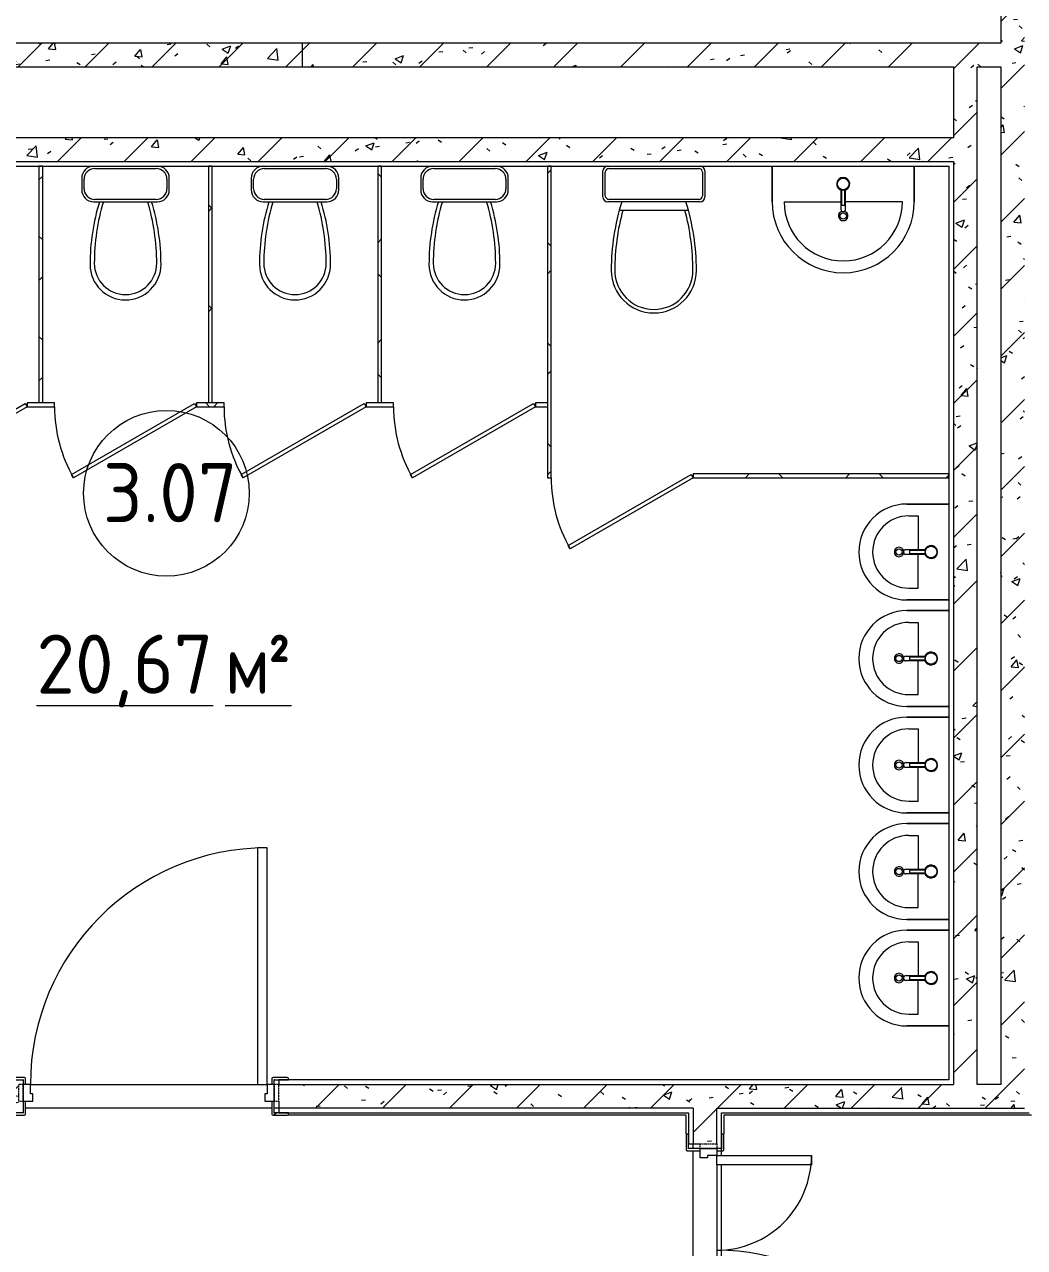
# Model space of a CAD drawing. Header units: millimetres. Extents: x -584918 to 2941280, y 3000189 to 4229862.
# Drawn here: x -446908 to -442683, y 4040997 to 4046165 of the extents above; entities that cross this region are included whole.
import ezdxf

# ---------------------------------------------------------------- set-up
doc = ezdxf.new("R2010")
doc.units = ezdxf.units.MM
doc.linetypes.add('ASVP_Невидимые', pattern=[5, 3, -2])
for name, color, linetype, lineweight in [('Двери', 7, 'Continuous', 0), ('Марки помещений', 7, 'Continuous', 0), ('Обобщенные модели', 7, 'Continuous', 0), ('Перекрытие', 7, 'Continuous', 0), ('Сантехника', 7, 'Continuous', 0), ('Стены внутренние', 7, 'Continuous', 0), ('Стены наружные', 7, 'Continuous', 0), ('Стены несущие', 7, 'Continuous', 0), ('Стены отделка', 7, 'Continuous', 0), ('Стены перегородки', 7, 'Continuous', 0), ('экспертиза условные обозначения', 1, 'Continuous', 0)]:
    doc.layers.add(name, color=color, linetype=linetype, lineweight=lineweight)
doc.styles.add('GOST Common_2', font='', dxfattribs={"height": 500})
doc.styles.add('GOST Common_3', font='', dxfattribs={"width": 0.9, "height": 500})
doc.styles.get('GOST Common_2').set_extended_font_data('GOST Common')
doc.styles.get('GOST Common_3').set_extended_font_data('GOST Common')
pattern_1 = [(45, (-440814.02, 4025236.82), (-141.4214, 141.4214), [])]
pattern_2 = [(50, (-440814.02, 4025236.82), (364.368, -31.8783), [38.1, -419.1]), (355, (-440814.02, 4025236.8), (-70.486, 382.113), [30.48, -335.28]), (100.451, (-440783.66, 4025234.16), (293.885, 350.2334), [32.38, -356.18]), (46.184, (-440814, 4025338.4), (542.1585, -84.086), [57.15, -628.65]), (96.636, (-440768.84, 4025331.4), (474.805, 494.855), [48.57, -534.27]), (351.184, (-440814, 4025338.4), (474.81, 494.85), [45.72, -502.92]), (21, (-440763.22, 4025313.02), (303.2285, -204.5305), [38.1, -419.1]), (326, (-440763.22, 4025313), (123.604, 368.376), [30.48, -335.28]), (71.451, (-440737.95, 4025295.97), (426.834, 163.843), [32.38, -356.18]), (37.5, (-440814.02, 4025236.82), (6.17665, 169.11015), [16.764, -314.452, 16.764, -323.596, -336.55]), (37.5, (-440814.02, 4025236.82), (6.17665, 169.11015), [-671.576, 16.764, -319.786]), (7.5, (-440814.02, 4025236.82), (133.6389, 200.3615), [16.764, -177.292, 16.764, -306.832, -128.27]), (7.5, (-440814.02, 4025236.82), (133.6389, 200.3615), [-517.652, 16.764, -111.506]), (327.5, (-440927.3, 4025236.82), (271.1818, -11.4584), [16.764, -110.236, 16.764, -379.476, -525.78]), (327.5, (-440927.3, 4025236.82), (271.1818, -11.4584), [-523.24, 16.764, -509.016]), (317.5, (-440978.1, 4025236.82), (296.2585, 50.8528), [16.764, -148.336, 16.764, -246.38, -373.38]), (317.5, (-440978.1, 4025236.82), (296.2585, 50.8528), [-428.244, 16.764, -356.616])]
pattern_3 = [(45, (-440814.02, 4025236.82), (-212.132, 212.132), []), (135, (-440814.02, 4025236.82), (-212.132, -212.132), [])]
pattern_4 = [(90, (-441193.04, 3779846), (-431.0523, 431.0523), [114.3, -747.8046]), (45, (-441193.04, 3779846), (-431.0523, 431.0523), [114.3, -495.3]), (135, (-441193.04, 3779846), (-431.0523, -431.0523), [114.3, -495.3])]

# ---------------------------------------------------------------- blocks, each defined once
blk = doc.blocks.new('ASVP_ДверьДеревянная_2 полотна - Межкомнатная 1300х2000h_полотна_ Г Л _1220 в свету_-7531502-АР Этаж 03')
at = {"layer": 'Двери', "lineweight": 18}
for p, q in [((650, 950), (610, 950)), ((610, 950), (610, 50)), ((650, 50), (650, 950)), ((-650, 450), (-610, 450)), ((-650, 50), (-650, 450)), ((-610, 450), (-610, 50)), ((-680, 50), (-650, 50)), ((-680, -20), (-680, 50)), ((-610, 50), (-650, 50)), ((-650, 50), (-650, 10)), ((-650, 10), (-640, 10)), ((-640, 10), (-640, -20)), ((610, 50), (650, 50)), ((650, 10), (640, 10)), ((640, 10), (640, -20)), ((680, 50), (650, 50)), ((650, 50), (650, 10)), ((680, -20), (680, 50)), ((-640, -20), (-680, -20)), ((640, -20), (680, -20))]:
    blk.add_line(p, q, dxfattribs=at)
at = {"layer": 'Двери', "linetype": 'ASVP_Невидимые', "lineweight": 18}
for p, q in [((-700, 50), (-680, 50)), ((-700, -20), (-700, 50)), ((-680, 50), (-680, -20)), ((700, 50), (680, 50)), ((680, 50), (680, -20)), ((700, -20), (700, 50)), ((-680, -20), (-700, -20)), ((680, -20), (700, -20))]:
    blk.add_line(p, q, dxfattribs=at)
at = {"layer": 'Двери'}
for centre, radius, start, end in [((650, 50), 900, 90, 180), ((-650, 50), 400, 360, 90)]:
    blk.add_arc(centre, radius, start, end, dxfattribs=at)
blk = doc.blocks.new('ASVP_НАЛИЧНИК МДФ_Двери - Наличник дверной МДФ-7523534-АР Этаж 03')
at = {"layer": 'Обобщенные модели'}
for p, q in [((-681, 0), (-740, 0)), ((-740, 0), (-740, -5)), ((-681, -1), (-681, 0)), ((-680, 50), (-680, -1)), ((-670, -5), (-670, 50)), ((670, 50), (670, -5)), ((680, -1), (680, 50)), ((740, 0), (681, 0)), ((681, 0), (681, -1)), ((740, -5), (740, 0)), ((-735, -10), (-675, -10)), ((-680, -1), (-681, -1)), ((675, -10), (735, -10)), ((681, -1), (680, -1))]:
    blk.add_line(p, q, dxfattribs=at)
for centre, start, end in [((-735, -5), 180, 270), ((-675, -5), 270, 360), ((675, -5), 180, 270), ((735, -5), 270, 360)]:
    blk.add_arc(centre, 5, start, end, dxfattribs=at)
blk = doc.blocks.new('ASVP_НАЛИЧНИК МДФ_Двери - Наличник дверной МДФ-V43-АР Этаж 03')
at = {"layer": 'Обобщенные модели'}
for p, q in [((-681, 0), (-740, 0)), ((-740, 0), (-740, -5)), ((-681, -1), (-681, 0)), ((-680, 20), (-680, -1)), ((-670, -5), (-670, 20)), ((670, 20), (670, -5)), ((680, -1), (680, 20)), ((740, 0), (681, 0)), ((681, 0), (681, -1)), ((740, -5), (740, 0)), ((-735, -10), (-675, -10)), ((-680, -1), (-681, -1)), ((675, -10), (735, -10)), ((681, -1), (680, -1))]:
    blk.add_line(p, q, dxfattribs=at)
for centre, start, end in [((-735, -5), 180, 270), ((-675, -5), 270, 360), ((675, -5), 180, 270), ((735, -5), 270, 360)]:
    blk.add_arc(centre, 5, start, end, dxfattribs=at)
blk = doc.blocks.new('ASVP_ДверьДеревянная_1 полотно - Санузел 1000х2000h_полотно_ Г Л _950 в свету_-7525979-АР Этаж 03')
at = {"layer": 'Двери', "lineweight": 18}
for p, q in [((500, 1050), (460, 1050)), ((460, 1050), (460, 50)), ((500, 50), (500, 1050)), ((-500, 50), (-530, 50)), ((-530, 50), (-530, -20)), ((-500, 10), (-500, 50)), ((-490, 10), (-500, 10)), ((-490, -20), (-490, 10)), ((460, 50), (500, 50)), ((500, 10), (490, 10)), ((490, 10), (490, -20)), ((530, 50), (500, 50)), ((500, 50), (500, 10)), ((530, -20), (530, 50)), ((-530, -20), (-490, -20)), ((490, -20), (530, -20))]:
    blk.add_line(p, q, dxfattribs=at)
at = {"layer": 'Двери', "linetype": 'ASVP_Невидимые', "lineweight": 18}
for p, q in [((-530, 50), (-550, 50)), ((-550, 50), (-550, -20)), ((-530, -20), (-530, 50)), ((550, 50), (530, 50)), ((530, 50), (530, -20)), ((550, -20), (550, 50)), ((-550, -20), (-530, -20)), ((530, -20), (550, -20))]:
    blk.add_line(p, q, dxfattribs=at)
at = {"layer": 'Двери'}
blk.add_arc((500, 50), 1000, 90, 180, dxfattribs=at)
blk = doc.blocks.new('ASVP_НАЛИЧНИК МДФ_Двери - Наличник дверной МДФ-V59-АР Этаж 03')
at = {"layer": 'Обобщенные модели'}
h = blk.add_hatch(dxfattribs=at)
h.set_pattern_fill('FP_18', color=256, style=0, pattern_type=2)
h.set_pattern_definition([(216.87, (5735.7, -15912.83), (1249.4985, 833.00223), [208.25, -1874.25]), (206.565, (5985.6, -16037.78), (-416.5007, -416.5004), [465.661, -465.661]), (198.435, (5985.6, -16246.03), (-832.9995, -416.5009), [263.418, -1053.671])])
h.paths.add_polyline_path([(550, -10), (585, -10), (588.5, -8.5), (590, -5), (590, 0), (530, 0), (530, 50), (520, 50), (520, -5), (521.5, -8.5), (525, -10), (531, -10)])
h.paths.add_polyline_path([(-530, -10), (-525, -10), (-521.5, -8.5), (-520, -5), (-520, 50), (-530, 50), (-531, 0), (-590, -1), (-590, -5), (-588.5, -8.5), (-585, -10), (-531, -10)])
for p, q in [((-531, 0), (-590, 0)), ((-590, 0), (-590, -5)), ((-531, -1), (-531, 0)), ((-530, 50), (-530, -1)), ((-520, -5), (-520, 50)), ((520, 50), (520, -5)), ((530, -1), (530, 50)), ((590, 0), (531, 0)), ((531, 0), (531, -1)), ((590, -5), (590, 0)), ((-585, -10), (-525, -10)), ((-530, -1), (-531, -1)), ((525, -10), (585, -10)), ((531, -1), (530, -1))]:
    blk.add_line(p, q, dxfattribs=at)
for centre, start, end in [((-585, -5), 180, 270), ((-525, -5), 270, 360), ((525, -5), 180, 270), ((585, -5), 270, 360)]:
    blk.add_arc(centre, 5, start, end, dxfattribs=at)
blk = doc.blocks.new('ASVP_НАЛИЧНИК МДФ_Двери - Наличник дверной МДФ-V60-АР Этаж 03')
at = {"layer": 'Обобщенные модели'}
for p, q in [((-531, 0), (-590, 0)), ((-590, 0), (-590, -5)), ((-531, -1), (-531, 0)), ((-530, 20), (-530, -1)), ((-520, -5), (-520, 20)), ((520, 20), (520, -5)), ((530, -1), (530, 20)), ((590, 0), (531, 0)), ((531, 0), (531, -1)), ((590, -5), (590, 0)), ((-585, -10), (-525, -10)), ((-530, -1), (-531, -1)), ((525, -10), (585, -10)), ((531, -1), (530, -1))]:
    blk.add_line(p, q, dxfattribs=at)
for centre, start, end in [((-585, -5), 180, 270), ((-525, -5), 270, 360), ((525, -5), 180, 270), ((585, -5), 270, 360)]:
    blk.add_arc(centre, 5, start, end, dxfattribs=at)
blk = doc.blocks.new('ASVP_2D_Унитаз_Слив - Унитаз детский-7571098-АР Этаж 03')
at = {"layer": 'Сантехника'}
for p, q in [((-239.1, -20), (20.9, -20)), ((-294.1, -60), (-294.1, -110)), ((-284.1, -105), (-284.1, -65)), ((65.9, -65), (65.9, -105)), ((75.9, -110), (75.9, -60)), ((20.9, -150), (-239.1, -150)), ((-244.1, -160), (25.9, -160))]:
    blk.add_line(p, q, dxfattribs=at)
for centre, radius, start, end in [((-244.1, -60), 50, 90, 180), ((-239.1, -65), 45, 90, 180), ((20.9, -65), 45, 360, 90), ((25.9, -60), 50, 360, 90), ((-244.1, -110), 50, 180, 270), ((-239.1, -105), 45, 180, 270), ((20.9, -105), 45, 270, 360), ((25.9, -110), 50, 270, 360), ((638.7, -425), 897.8, 162.8328, 180), ((661.9, -420.1), 902.8, 163.2565, 180), ((-880.1, -420.1), 902.8, 0, 16.7435), ((-856.9, -425), 897.8, 360, 17.1672), ((-109.1, -425), 150, 180, 269.9004), ((-109.1, -420.1), 131.9, 180, 270), ((-109.1, -425), 150, 269.9004, 360), ((-109.1, -420.1), 131.9, 270, 0)]:
    blk.add_arc(centre, radius, start, end, dxfattribs=at)
blk = doc.blocks.new('ASVP_2D_Унитаз_Слив - Унитаз для взрослых-7571099-АР Этаж 03')
at = {"layer": 'Сантехника'}
for p, q in [((-324.1, -140), (-324.1, -30)), ((-314.1, -135), (-314.1, -35)), ((-299.1, -20), (80.9, -20)), ((95.9, -35), (95.9, -135)), ((105.9, -30), (105.9, -140)), ((80.9, -150), (-299.1, -150)), ((85.9, -160), (-304.1, -160)), ((-254.8, -195), (36.7, -195))]:
    blk.add_line(p, q, dxfattribs=at)
for centre, radius, start, end in [((-304.1, -30), 20, 90, 180), ((-299.1, -35), 15, 90, 180), ((80.9, -35), 15, 360, 90), ((85.9, -30), 20, 0, 90), ((-304.1, -140), 20, 180, 270), ((-299.1, -135), 15, 180, 270), ((80.9, -135), 15, 270, 0), ((85.9, -140), 20, 270, 0), ((676.9, -450), 966, 162.5298, 180), ((691.9, -450), 966, 164.6938, 180), ((-910.1, -450), 966, 360, 15.3062), ((-895.1, -450), 966, 360, 17.4702), ((-109.1, -450), 180, 180, 270), ((-109.1, -450), 165, 180, 270), ((-109.1, -450), 165, 270, 360), ((-109.1, -450), 180, 270, 360)]:
    blk.add_arc(centre, radius, start, end, dxfattribs=at)
blk = doc.blocks.new('ASVP_2D_Раковина - Раковина 405х380 _детская_-7545342-АР Этаж 03')
at = {"layer": 'Сантехника'}
for p, q in [((-311.6, 187.5), (-311.6, 10)), ((-311.6, 10), (-311.6, 187.5)), ((-261.6, 179.3), (-261.6, 140)), ((-119.1, 110.6), (-119.1, 191.9)), ((-115.1, 176), (-115.1, 109.6)), ((-103.1, 176), (-115.1, 176)), ((-103.1, 109.6), (-103.1, 176)), ((-99.1, 191.9), (-99.1, 110.6)), ((43.4, 179.3), (43.4, 140)), ((93.4, 10), (93.4, 187.5)), ((93.4, 187.5), (93.4, 10)), ((-261.6, 140), (-119.1, 140)), ((43.4, 140), (-99.1, 140))]:
    blk.add_line(p, q, dxfattribs=at)
for centre, radius in [((-109.1, 220), 13.3), ((-109.1, 85), 24.5)]:
    blk.add_circle(centre, radius, dxfattribs=at)
for centre, radius, start, end in [((-109.1, 187.5), 202.5, 360, 180), ((-109.1, 187.5), 202.5, 360, 180), ((-109.1, 179.3), 152.5, 0, 180), ((-109.1, 220), 20, 284.1438, 255.8562), ((-109.1, 191.9), 10, 0, 180), ((-109.1, 85), 27.5, 102.6043, 77.3977), ((-109.1, 85), 25.3, 76.2933, 103.7089)]:
    blk.add_arc(centre, radius, start, end, dxfattribs=at)
blk = doc.blocks.new('Д_Эскиз_1П - Дверь_в_трансформируемой_перегородке-7571097-АР Этаж 03')
at = {"layer": 'Двери'}
for p, q in [((-300, 8), (219.6, 308)), ((227.6, 294.1), (-292, -5.9)), ((219.6, 308), (227.6, 294.1)), ((-292, -5.9), (-300, 8))]:
    blk.add_line(p, q, dxfattribs=at)
blk.add_arc((-300, 8), 600, 0, 30, dxfattribs=at)
blk = doc.blocks.new('ASVP_2D_Раковина - Раковина 600х450-7571100-АР Этаж 03')
at = {"layer": 'Сантехника'}
for p, q in [((-409.1, -160), (-409.1, -10)), ((-409.1, -10), (-409.1, -160)), ((190.9, -10), (190.9, -160)), ((190.9, -160), (190.9, -10)), ((-119.1, -110.6), (-119.1, -191.9)), ((-115.1, -176), (-115.1, -109.6)), ((-103.1, -109.6), (-103.1, -176)), ((-99.1, -191.9), (-99.1, -110.6)), ((-359.1, -160), (-119.1, -160)), ((-103.1, -176), (-115.1, -176)), ((140.9, -160), (-99.1, -160))]:
    blk.add_line(p, q, dxfattribs=at)
for centre, radius in [((-109.1, -85), 24.5), ((-109.1, -220), 13.3)]:
    blk.add_circle(centre, radius, dxfattribs=at)
for centre, radius, start, end in [((-109.1, -85), 27.5, 282.6023, 257.3957), ((-109.1, -85), 25.3, 256.2911, 283.7067), ((-109.1, -160), 300, 180, 0), ((-109.1, -160), 300, 180, 0), ((-109.1, -160), 250, 180, 360), ((-109.1, -220), 20, 104.1438, 75.8562), ((-109.1, -191.9), 10, 180, 360)]:
    blk.add_arc(centre, radius, start, end, dxfattribs=at)
blk = doc.blocks.new('ASVP_Марка_Помещение_ДваЗначения - Номер Площадь-685795-АР Этаж 03')
at = {"layer": 'Марки помещений'}
blk.add_circle((0, 0), 3.5, dxfattribs=at)

msp = doc.modelspace()

# ---------------------------------------------------------------- hatches: boundary and pattern name
at = {"layer": 'Стены внутренние'}
h = msp.add_hatch(dxfattribs=at)
h.set_pattern_fill('FP_4', color=256, style=0, pattern_type=2)
h.set_pattern_definition(pattern_1)
h.paths.add_polyline_path([(-442736.246, 4041686.149), (-442683.121, 4041686.149), (-442683.121, 4046257.514), (-442783.121, 4046297.812), (-442783.121, 4041686.149)])
h = msp.add_hatch(dxfattribs=at)
h.set_pattern_fill('FP_5', color=256, style=0, pattern_type=2)
h.set_pattern_definition(pattern_2)
h.paths.add_polyline_path([(-442736.246, 4041686.149), (-442683.121, 4041686.149), (-442683.121, 4046257.514), (-442783.121, 4046297.812), (-442783.121, 4041686.149)])
h = msp.add_hatch(dxfattribs=at)
h.set_pattern_fill('FP_4', color=256, style=0, pattern_type=2)
h.set_pattern_definition(pattern_1)
h.paths.add_polyline_path([(-445733.121, 4045986.149), (-445733.121, 4046086.149), (-448483.121, 4046086.149), (-448483.121, 4045986.149), (-446678.46, 4045986.149)])
h = msp.add_hatch(dxfattribs=at)
h.set_pattern_fill('FP_5', color=256, style=0, pattern_type=2)
h.set_pattern_definition(pattern_2)
h.paths.add_polyline_path([(-445733.121, 4045986.149), (-445733.121, 4046086.149), (-448483.121, 4046086.149), (-448483.121, 4045986.149), (-446678.46, 4045986.149)])
h = msp.add_hatch(dxfattribs=at)
h.set_pattern_fill('FP_4', color=256, style=0, pattern_type=2)
h.set_pattern_definition(pattern_1)
h.paths.add_polyline_path([(-442983.121, 4045986.149), (-442783.121, 4045986.149), (-442783.121, 4046086.149), (-445733.121, 4046086.149), (-445733.121, 4045986.149), (-443791.531, 4045986.149)])
h = msp.add_hatch(dxfattribs=at)
h.set_pattern_fill('FP_5', color=256, style=0, pattern_type=2)
h.set_pattern_definition(pattern_2)
h.paths.add_polyline_path([(-442983.121, 4045986.149), (-442783.121, 4045986.149), (-442783.121, 4046086.149), (-445733.121, 4046086.149), (-445733.121, 4045986.149), (-443791.531, 4045986.149)])
h = msp.add_hatch(dxfattribs=at)
h.set_pattern_fill('FP_4', color=256, style=0, pattern_type=2)
h.set_pattern_definition(pattern_1)
h.paths.add_polyline_path([(-442883.121, 4041686.149), (-442883.121, 4045986.149), (-442983.121, 4045986.149), (-442983.121, 4041686.149)])
h = msp.add_hatch(dxfattribs=at)
h.set_pattern_fill('FP_5', color=256, style=0, pattern_type=2)
h.set_pattern_definition(pattern_2)
h.paths.add_polyline_path([(-442883.121, 4041686.149), (-442883.121, 4045986.149), (-442983.121, 4045986.149), (-442983.121, 4041686.149)])
h = msp.add_hatch(dxfattribs=at)
h.set_pattern_fill('FP_4', color=256, style=0, pattern_type=2)
h.set_pattern_definition(pattern_1)
h.paths.add_polyline_path([(-448283.121, 4045586.149), (-442983.121, 4045586.149), (-442983.121, 4045686.149), (-448283.121, 4045686.149), (-448283.121, 4045621.286)])
h = msp.add_hatch(dxfattribs=at)
h.set_pattern_fill('FP_5', color=256, style=0, pattern_type=2)
h.set_pattern_definition(pattern_2)
h.paths.add_polyline_path([(-448283.121, 4045586.149), (-442983.121, 4045586.149), (-442983.121, 4045686.149), (-448283.121, 4045686.149), (-448283.121, 4045621.286)])
h = msp.add_hatch(dxfattribs=at)
h.set_pattern_fill('FP_4', color=256, style=0, pattern_type=2)
h.set_pattern_definition(pattern_1)
h.paths.add_polyline_path([(-442786.692, 4041586.149), (-442683.121, 4041586.149), (-442683.121, 4041686.149), (-445833.121, 4041686.149), (-445833.121, 4041586.149), (-442883.121, 4041586.149)])
h.paths.add_polyline_path([(-447640.77, 4041586.149), (-446933.121, 4041586.149), (-446933.121, 4041686.149), (-448583.121, 4041686.149), (-448583.121, 4041586.149), (-448283.121, 4041586.149)])
h = msp.add_hatch(dxfattribs=at)
h.set_pattern_fill('FP_5', color=256, style=0, pattern_type=2)
h.set_pattern_definition(pattern_2)
h.paths.add_polyline_path([(-442786.692, 4041586.149), (-442683.121, 4041586.149), (-442683.121, 4041686.149), (-445833.121, 4041686.149), (-445833.121, 4041586.149), (-442883.121, 4041586.149)])
h.paths.add_polyline_path([(-447640.77, 4041586.149), (-446933.121, 4041586.149), (-446933.121, 4041686.149), (-448583.121, 4041686.149), (-448583.121, 4041586.149), (-448283.121, 4041586.149)])
h = msp.add_hatch(dxfattribs=at)
h.set_pattern_fill('FP_4', color=256, style=0, pattern_type=2)
h.set_pattern_definition(pattern_1)
h.paths.add_polyline_path([(-444083.121, 4039986.149), (-443983.121, 4039986.149), (-443983.121, 4040036.149), (-444083.121, 4040036.149), (-444083.121, 4040001.534)])
h.paths.add_polyline_path([(-444053.121, 4041436.149), (-443983.121, 4041436.149), (-443983.121, 4041586.149), (-444083.121, 4041584.993), (-444083.121, 4041436.149)])
h = msp.add_hatch(dxfattribs=at)
h.set_pattern_fill('FP_5', color=256, style=0, pattern_type=2)
h.set_pattern_definition(pattern_2)
h.paths.add_polyline_path([(-444083.121, 4039986.149), (-443983.121, 4039986.149), (-443983.121, 4040036.149), (-444083.121, 4040036.149), (-444083.121, 4040001.534)])
h.paths.add_polyline_path([(-444053.121, 4041436.149), (-443983.121, 4041436.149), (-443983.121, 4041586.149), (-444083.121, 4041584.993), (-444083.121, 4041436.149)])
at = {"layer": 'Стены наружные'}
h = msp.add_hatch(dxfattribs=at)
h.set_pattern_fill('FP_22', color=256, style=0, pattern_type=2)
h.set_pattern_definition(pattern_3)
h.paths.add_polyline_path([(-446847.121, 4044566.149), (-446831.121, 4044566.149), (-446831.121, 4045566.149), (-446847.121, 4045566.149), (-446847.121, 4044898.489)])
h = msp.add_hatch(dxfattribs=at)
h.set_pattern_fill('FP_22', color=256, style=0, pattern_type=2)
h.set_pattern_definition(pattern_3)
h.paths.add_polyline_path([(-446131.121, 4044566.149), (-446115.121, 4044566.149), (-446115.121, 4045566.149), (-446131.121, 4045566.149), (-446131.121, 4044898.489)])
h = msp.add_hatch(dxfattribs=at)
h.set_pattern_fill('FP_22', color=256, style=0, pattern_type=2)
h.set_pattern_definition(pattern_3)
h.paths.add_polyline_path([(-445415.121, 4044566.149), (-445399.121, 4044566.149), (-445399.121, 4045566.149), (-445415.121, 4045566.149), (-445415.121, 4044898.489)])
h = msp.add_hatch(dxfattribs=at)
h.set_pattern_fill('FP_22', color=256, style=0, pattern_type=2)
h.set_pattern_definition(pattern_3)
h.paths.add_polyline_path([(-444699.121, 4044250.149), (-444683.121, 4044250.149), (-444683.121, 4045566.149), (-444699.121, 4045566.149), (-444699.121, 4044898.489)])
h = msp.add_hatch(dxfattribs=at)
h.set_pattern_fill('FP_22', color=256, style=0, pattern_type=2)
h.set_pattern_definition(pattern_3)
h.paths.add_polyline_path([(-448263.121, 4044550.149), (-448213.121, 4044550.149), (-448213.121, 4044566.149), (-448263.121, 4044566.149)])
h.paths.add_polyline_path([(-447563.121, 4044550.149), (-447497.121, 4044550.149), (-447497.121, 4044566.149), (-447613.121, 4044566.149), (-447613.121, 4044550.149)])
h.paths.add_polyline_path([(-446897.121, 4044550.149), (-446781.121, 4044550.149), (-446781.121, 4044566.149), (-446897.121, 4044566.149)])
h.paths.add_polyline_path([(-445399.121, 4044550.149), (-445349.121, 4044550.149), (-445349.121, 4044566.149), (-445465.121, 4044566.149), (-445465.121, 4044550.149), (-445415.121, 4044550.149)])
h.paths.add_polyline_path([(-444699.121, 4044550.149), (-444699.121, 4044566.149), (-444749.121, 4044566.149), (-444749.121, 4044550.149)])
h.paths.add_polyline_path([(-446131.121, 4044550.149), (-446065.121, 4044550.149), (-446065.121, 4044566.149), (-446181.121, 4044566.149), (-446181.121, 4044550.149)])
h = msp.add_hatch(dxfattribs=at)
h.set_pattern_fill('FP_22', color=256, style=0, pattern_type=2)
h.set_pattern_definition(pattern_3)
h.paths.add_polyline_path([(-443791.531, 4044250.149), (-443003.121, 4044250.149), (-443003.121, 4044266.149), (-444083.121, 4044266.149), (-444083.121, 4044250.149)])
at = {"layer": 'экспертиза условные обозначения', "lineweight": -3}
h = msp.add_hatch(dxfattribs=at)
h.set_pattern_fill('GRASS', color=3, scale=24)
h.set_pattern_definition(pattern_4)
edge = h.paths.add_edge_path()
edge.add_line((-457554.282, 4052465.999), (-456844.107, 4054228.284))
edge.add_line((-456844.107, 4054228.284), (-445080.333, 4049487.659))
edge.add_line((-445080.333, 4049487.659), (-445790.508, 4047725.373))
edge.add_line((-445790.508, 4047725.373), (-447018.582, 4048225.66))
edge.add_arc((-447470.758, 4047209.275), 1112.43, 66.016346, 179.369778)
edge.add_line((-448583.121, 4047221.511), (-448583.121, 4045386.149))
edge.add_line((-448583.121, 4045386.149), (-451511.047, 4045386.149))
edge.add_line((-451511.047, 4045386.149), (-451533.121, 4050039.561))
edge.add_line((-451533.121, 4050039.561), (-455518.582, 4051651.033))
edge.add_line((-455518.582, 4051651.033), (-457554.282, 4052465.999))
h = msp.add_hatch(dxfattribs=at)
h.set_pattern_fill('GRASS', color=3, scale=24)
h.set_pattern_definition(pattern_4)
edge = h.paths.add_edge_path()
edge.add_line((-445679.162, 4047680.628), (-445018.622, 4049468.181))
edge.add_line((-445018.622, 4049468.181), (-439841.984, 4047376.683))
edge.add_line((-439841.984, 4047376.683), (-437786.215, 4052478.037))
edge.add_line((-437786.215, 4052478.037), (-436394.937, 4051917.372))
edge.add_line((-436394.937, 4051917.372), (-438448.837, 4046820.656))
edge.add_line((-438448.837, 4046820.656), (-431775.339, 4044131.336))
edge.add_line((-431775.339, 4044131.336), (-432485.514, 4042369.05))
edge.add_line((-432485.514, 4042369.05), (-433821.967, 4042902.23))
edge.add_arc((-434225.652, 4041870.898), 1107.523, 68.623549, 179.427752)
edge.add_line((-435333.121, 4041881.959), (-435333.121, 4039986.149))
edge.add_line((-435333.121, 4039986.149), (-438083.121, 4039986.149))
edge.add_line((-438083.121, 4039986.149), (-438083.121, 4044619.411))
edge.add_line((-438083.121, 4044619.411), (-441018.582, 4045807.749))
edge.add_line((-441018.582, 4045807.749), (-445679.162, 4047680.628))

# ---------------------------------------------------------------- linework, layer by layer
at = {"layer": 'Перекрытие'}
for p, q in [((-446883.121, 4041686.149), (-445923.121, 4041686.149)), ((-445863.121, 4041586.149), (-446903.121, 4041586.149)), ((-445833.121, 4041586.149), (-445853.121, 4041586.149)), ((-444083.121, 4041416.149), (-444083.121, 4041436.149)), ((-444083.121, 4040066.149), (-444083.121, 4041406.149))]:
    msp.add_line(p, q, dxfattribs=at)
at = {"layer": 'Стены внутренние'}
for p, q in [((-445793.121, 4041556.149), (-445793.121, 4041561.149)), ((-444113.121, 4041556.149), (-445793.121, 4041556.149)), ((-444113.121, 4041476.149), (-444113.121, 4041556.149)), ((-442653.121, 4041556.149), (-443953.121, 4041556.149)), ((-443953.121, 4041556.149), (-443953.121, 4041476.149)), ((-444113.121, 4041476.149), (-444108.121, 4041476.149)), ((-443953.121, 4041476.149), (-443958.121, 4041476.149))]:
    msp.add_line(p, q, dxfattribs=at)
at = {"layer": 'Стены несущие'}
for p, q in [((-442783.121, 4046297.812), (-442783.121, 4046086.149)), ((-442783.121, 4046086.149), (-448483.121, 4046086.149)), ((-445733.121, 4045986.149), (-445733.121, 4046086.149)), ((-448283.121, 4045986.149), (-442983.121, 4045986.149)), ((-442983.121, 4045986.149), (-442983.121, 4045686.149)), ((-442883.121, 4045986.149), (-442783.121, 4045986.149)), ((-442883.121, 4041686.149), (-442883.121, 4045986.149)), ((-442783.121, 4045986.149), (-442783.121, 4041686.149)), ((-442983.121, 4045686.149), (-448283.121, 4045686.149)), ((-448283.121, 4045586.149), (-442983.121, 4045586.149)), ((-442983.121, 4045586.149), (-442983.121, 4041686.149)), ((-445833.121, 4041686.149), (-442983.121, 4041686.149)), ((-442783.121, 4041686.149), (-442883.121, 4041686.149)), ((-445833.121, 4041616.149), (-445833.121, 4041586.149)), ((-444083.121, 4041586.149), (-445833.121, 4041586.149)), ((-444083.121, 4041586.149), (-444083.121, 4041436.149)), ((-443983.121, 4041436.149), (-443983.121, 4041586.149)), ((-443983.121, 4041586.149), (-442683.121, 4041586.149)), ((-444083.121, 4041436.149), (-444053.121, 4041436.149))]:
    msp.add_line(p, q, dxfattribs=at)
at = {"layer": 'Стены отделка'}
for p, q in [((-448263.121, 4045566.149), (-443003.121, 4045566.149)), ((-443003.121, 4045566.149), (-443003.121, 4041706.149)), ((-443003.121, 4041706.149), (-445833.121, 4041706.149)), ((-445833.121, 4041706.149), (-445833.121, 4041686.149)), ((-445833.121, 4041586.149), (-445833.121, 4041566.149)), ((-445833.121, 4041566.149), (-444103.121, 4041566.149)), ((-444103.121, 4041566.149), (-444103.121, 4041436.149)), ((-443963.121, 4041566.149), (-442663.121, 4041566.149)), ((-443963.121, 4041386.149), (-443963.121, 4041566.149)), ((-444103.121, 4041436.149), (-444083.121, 4041436.149)), ((-443983.121, 4041346.149), (-443983.121, 4040126.149)), ((-443963.121, 4040126.149), (-443963.121, 4041346.149))]:
    msp.add_line(p, q, dxfattribs=at)
at = {"layer": 'Стены перегородки'}
for p, q in [((-446847.121, 4045566.149), (-446847.121, 4044566.149)), ((-446831.121, 4045566.149), (-446847.121, 4045566.149)), ((-446831.121, 4044566.149), (-446831.121, 4045566.149)), ((-446131.121, 4045566.149), (-446131.121, 4044566.149)), ((-446115.121, 4045566.149), (-446131.121, 4045566.149)), ((-446115.121, 4044566.149), (-446115.121, 4045566.149)), ((-445415.121, 4045566.149), (-445415.121, 4044566.149)), ((-445399.121, 4045566.149), (-445415.121, 4045566.149)), ((-445399.121, 4044566.149), (-445399.121, 4045566.149)), ((-444699.121, 4045566.149), (-444699.121, 4044250.149)), ((-444683.121, 4045566.149), (-444699.121, 4045566.149)), ((-444683.121, 4044250.149), (-444683.121, 4045566.149)), ((-446781.121, 4044566.149), (-446897.121, 4044566.149)), ((-446897.121, 4044566.149), (-446897.121, 4044550.149)), ((-446781.121, 4044550.149), (-446781.121, 4044566.149)), ((-446065.121, 4044566.149), (-446181.121, 4044566.149)), ((-446181.121, 4044566.149), (-446181.121, 4044550.149)), ((-446065.121, 4044550.149), (-446065.121, 4044566.149)), ((-445349.121, 4044566.149), (-445465.121, 4044566.149)), ((-445465.121, 4044566.149), (-445465.121, 4044550.149)), ((-445349.121, 4044550.149), (-445349.121, 4044566.149)), ((-444699.121, 4044566.149), (-444749.121, 4044566.149)), ((-444749.121, 4044566.149), (-444749.121, 4044550.149)), ((-446897.121, 4044550.149), (-446781.121, 4044550.149)), ((-446181.121, 4044550.149), (-446065.121, 4044550.149)), ((-445465.121, 4044550.149), (-445349.121, 4044550.149)), ((-444749.121, 4044550.149), (-444699.121, 4044550.149)), ((-444699.121, 4044250.149), (-444683.121, 4044250.149)), ((-443003.121, 4044266.149), (-444083.121, 4044266.149)), ((-444083.121, 4044266.149), (-444083.121, 4044250.149)), ((-444083.121, 4044250.149), (-443003.121, 4044250.149)), ((-443003.121, 4044250.149), (-443003.121, 4044266.149))]:
    msp.add_line(p, q, dxfattribs=at)

# ---------------------------------------------------------------- block references
at = {"layer": 'Двери'}
for name, p, rotation in [('Д_Эскиз_1П - Дверь_в_трансформируемой_перегородке-7571097-АР Этаж 03', (-447197.121, 4044558.149), 180), ('Д_Эскиз_1П - Дверь_в_трансформируемой_перегородке-7571097-АР Этаж 03', (-446481.121, 4044558.149), 180), ('Д_Эскиз_1П - Дверь_в_трансформируемой_перегородке-7571097-АР Этаж 03', (-445765.121, 4044558.149), 180), ('Д_Эскиз_1П - Дверь_в_трансформируемой_перегородке-7571097-АР Этаж 03', (-445049.121, 4044558.149), 180), ('Д_Эскиз_1П - Дверь_в_трансформируемой_перегородке-7571097-АР Этаж 03', (-444383.121, 4044258.149), 180), ('ASVP_ДверьДеревянная_2 полотна - Межкомнатная 1300х2000h_полотна_ Г Л _1220 в свету_-7531502-АР Этаж 03', (-444033.121, 4040736.149), 269.9999999999587)]:
    msp.add_blockref(name, p, dxfattribs=dict(at, rotation=rotation))
msp.add_blockref('ASVP_ДверьДеревянная_1 полотно - Санузел 1000х2000h_полотно_ Г Л _950 в свету_-7525979-АР Этаж 03', (-446383.121, 4041636.149), dxfattribs=at)
at = {"layer": 'Марки помещений', "xscale": 99.99999999999993, "yscale": 99.99999999999993, "zscale": 99.99999999999993}
msp.add_blockref('ASVP_Марка_Помещение_ДваЗначения - Номер Площадь-685795-АР Этаж 03', (-446308.262, 4044184.23), dxfattribs=at)
at = {"layer": 'Обобщенные модели'}
for name, p, rotation in [('ASVP_НАЛИЧНИК МДФ_Двери - Наличник дверной МДФ-V60-АР Этаж 03', (-446383.121, 4041706.149), 180), ('ASVP_НАЛИЧНИК МДФ_Двери - Наличник дверной МДФ-7523534-АР Этаж 03', (-444103.121, 4040736.149), 269.9999999999587), ('ASVP_НАЛИЧНИК МДФ_Двери - Наличник дверной МДФ-V43-АР Этаж 03', (-443963.121, 4040736.149), 89.99999999995853)]:
    msp.add_blockref(name, p, dxfattribs=dict(at, rotation=rotation))
msp.add_blockref('ASVP_НАЛИЧНИК МДФ_Двери - Наличник дверной МДФ-V59-АР Этаж 03', (-446383.121, 4041566.149), dxfattribs=at)
at = {"layer": 'Сантехника'}
for name, p in [('ASVP_2D_Унитаз_Слив - Унитаз детский-7571098-АР Этаж 03', (-446372.046, 4045576.149)), ('ASVP_2D_Унитаз_Слив - Унитаз детский-7571098-АР Этаж 03', (-445656.046, 4045576.149)), ('ASVP_2D_Унитаз_Слив - Унитаз детский-7571098-АР Этаж 03', (-444940.046, 4045576.149)), ('ASVP_2D_Унитаз_Слив - Унитаз для взрослых-7571099-АР Этаж 03', (-444140.046, 4045576.149)), ('ASVP_2D_Раковина - Раковина 600х450-7571100-АР Этаж 03', (-443340.046, 4045576.149))]:
    msp.add_blockref(name, p, dxfattribs=at)
at = {"layer": 'Сантехника', "rotation": 89.99999999995872}
for p in [(-442993.121, 4044045.224), (-442993.121, 4043595.224), (-442993.121, 4043145.224), (-442993.121, 4042695.224), (-442993.121, 4042245.224)]:
    msp.add_blockref('ASVP_2D_Раковина - Раковина 405х380 _детская_-7545342-АР Этаж 03', p, dxfattribs=at)

# ---------------------------------------------------------------- texts
at = {"layer": 'Марки помещений', "char_height": 250, "attachment_point": 1}
for s, insert, width, style in [('3.07', (-446576.919, 4044311.955), 663.79725, 'GOST Common_2'), ('\\L20,67 ', (-446857.705, 4043587.424), 966.83512, 'GOST Common_2'), ('\\L\\fGOST Common|b0|i0|c238|p34|;\\W.9;\\L²', (-445881.393, 4043587.424), 165.94931, 'GOST Common_3'), ('\\L\\fGOST Common|b0|i0|c204|p34|;\\W.9;\\Lм', (-446059.987, 4043587.424), 216.45562, 'GOST Common_2')]:
    msp.add_mtext(s, dxfattribs=dict(at, insert=insert, width=width, style=style))

doc.saveas('drawing.dxf')
